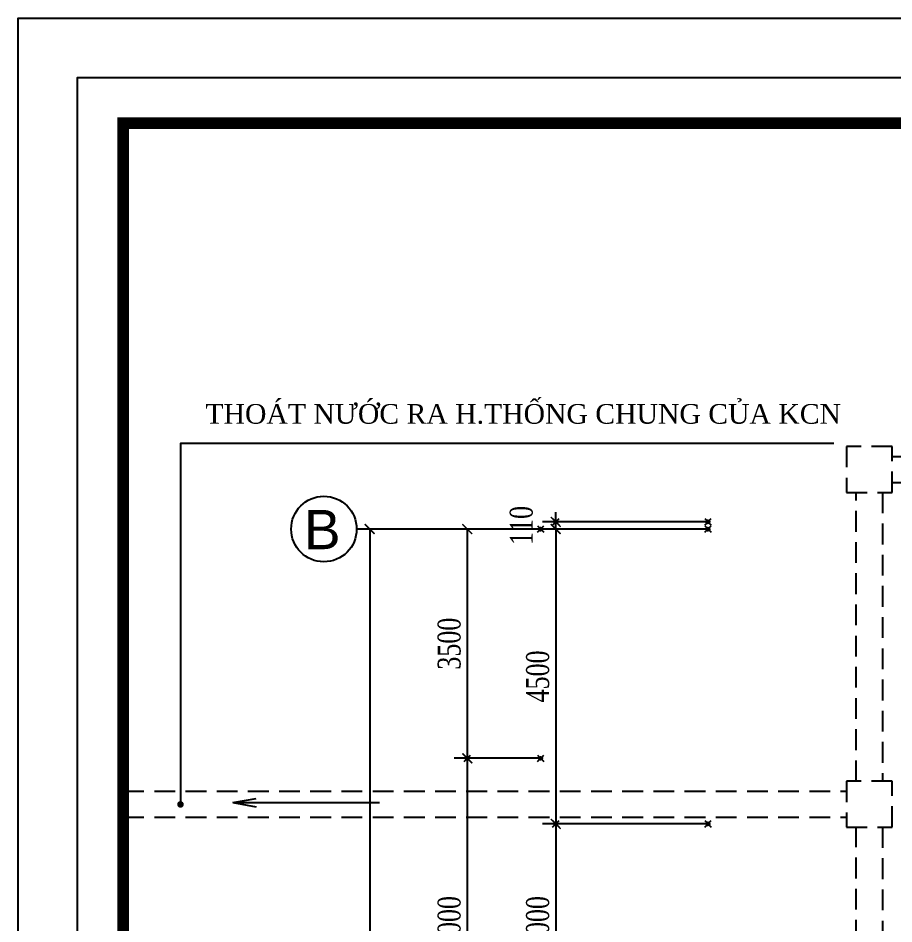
# Model space of a CAD drawing. Extents: x -32628 to 190565, y 82974 to 183560.
# Drawn here: x -32628 to -19257, y 122316 to 136144 of the extents above; entities that cross this region are included whole.
import ezdxf
from ezdxf.enums import TextEntityAlignment as Align

# ---------------------------------------------------------------- set-up
doc = ezdxf.new("R2010")
doc.units = 0
doc.header["$LTSCALE"] = 100
doc.header["$MEASUREMENT"] = 0
doc.header["$PDMODE"] = 35
doc.header["$PDSIZE"] = 50
doc.linetypes.add('HIDDEN2', pattern=[4.7625, 3.175, -1.5875])
doc.layers.get('0').update_dxf_attribs({"linetype": 'CONTINUOUS'})
doc.layers.add('DWGshare.com_DEFPOINTS_DWGshare.com', color=7, linetype='CONTINUOUS', plot=False)
for name, color, linetype in [('DWGshare.com_DIM_DWGshare.com', 8, 'CONTINUOUS'), ('DWGshare.com_KHUAT_DWGshare.com', 145, 'HIDDEN2'), ('DWGshare.com_TEXT_DWGshare.com', 2, 'CONTINUOUS'), ('DWGshare.com_THAY_DWGshare.com', 9, 'CONTINUOUS')]:
    doc.layers.add(name, color=color, linetype=linetype)
doc.styles.add('1', font='vntimeh.shx', dxfattribs={"width": 0.75})
doc.styles.add('VHARIAL', font='')
doc.styles.get('VHARIAL').set_extended_font_data('.VnArialH')
doc.dimstyles.new('D2-100', dxfattribs={"dimtxt": 350, "dimasz": 150, "dimexe": 200, "dimexo": 0, "dimgap": 100, "dimtad": 1, "dimdec": 0, "dimzin": 0, "dimdsep": 46, "dimtxsty": '1', "dimblk1": 'ARCHTICK', "dimblk2": 'ARCHTICK', "dimsah": 1, "dimcen": 0.09, "dimclrd": 256, "dimclre": 256, "dimclrt": 2, "dimadec": 0, "dimazin": 0, "dimtfac": 1, "dimtdec": 0, "dimtmove": 2, "dimatfit": 3, "dimldrblk": 'ARCHTICK', "dimfxl": 1, "dimtolj": 1, "dimtzin": 0, "dimarcsym": 0})

# ---------------------------------------------------------------- blocks, each defined once
blk = doc.blocks.new('_ARCHTICK')
at = {"color": 0, "linetype": 'ByBlock', "const_width": 0.15}
blk.add_lwpolyline([(-0.5, -0.5), (0.5, 0.5)], dxfattribs=at)
blk = doc.blocks.new('*D90')
at = {"linetype": 'ByBlock', "transparency": 16777216}
for p, q in [((-29502, 181763), (-30822, 181763)), ((-30622, 181763), (-30622, 176763)), ((-29502, 176763), (-30822, 176763))]:
    blk.add_line(p, q, dxfattribs=at)
at = {"layer": 'DWGshare.com_DEFPOINTS_DWGshare.com', "color": 0, "linetype": 'ByBlock', "transparency": 16777216}
for p in [(-29502, 181763), (-30622, 176763), (-29502, 176763)]:
    blk.add_point(p, dxfattribs=at)
at = {"linetype": 'ByBlock', "transparency": 16777216, "xscale": 150, "yscale": 150, "zscale": 150}
for p, rotation in [((-30622, 181763), 90), ((-30622, 176763), 270)]:
    blk.add_blockref('_ARCHTICK', p, dxfattribs=dict(at, rotation=rotation))
at = {"color": 2, "linetype": 'ByBlock', "transparency": 16777216, "insert": (-30897, 179263), "char_height": 350, "attachment_point": 5, "rotation": 90, "style": '1'}
blk.add_mtext('\\A1;5000', dxfattribs=at)
blk = doc.blocks.new('*D96')
at = {"linetype": 'ByBlock', "transparency": 16777216}
for p, q in [((111429, 128344), (106065, 128344)), ((106265, 128344), (106265, 96344)), ((111429, 96344), (106065, 96344))]:
    blk.add_line(p, q, dxfattribs=at)
at = {"layer": 'DWGshare.com_DEFPOINTS_DWGshare.com', "color": 0, "linetype": 'ByBlock', "transparency": 16777216}
for p in [(111429, 128344), (106265, 96344), (111429, 96344)]:
    blk.add_point(p, dxfattribs=at)
at = {"linetype": 'ByBlock', "transparency": 16777216, "xscale": 150, "yscale": 150, "zscale": 150}
for p, rotation in [((106265, 128344), 90), ((106265, 96344), 270)]:
    blk.add_blockref('_ARCHTICK', p, dxfattribs=dict(at, rotation=rotation))
at = {"color": 2, "linetype": 'ByBlock', "transparency": 16777216, "insert": (105990, 112344), "char_height": 350, "attachment_point": 5, "rotation": 90, "style": '1'}
blk.add_mtext('\\A1;32000', dxfattribs=at)
blk = doc.blocks.new('*D83')
at = {"linetype": 'ByBlock', "transparency": 16777216}
for p, q in [((-24420, 123844), (-24420, 120844)), ((-22096, 120844), (-24620, 120844))]:
    blk.add_line(p, q, dxfattribs=at)
at = {"layer": 'DWGshare.com_DEFPOINTS_DWGshare.com', "color": 0, "linetype": 'ByBlock', "transparency": 16777216}
for p in [(-22096, 123844), (-24420, 120844), (-22096, 120844)]:
    blk.add_point(p, dxfattribs=at)
at = {"linetype": 'ByBlock', "transparency": 16777216, "xscale": 150, "yscale": 150, "zscale": 150}
for p, rotation in [((-24420, 123844), 90), ((-24420, 120844), 270)]:
    blk.add_blockref('_ARCHTICK', p, dxfattribs=dict(at, rotation=rotation))
at = {"color": 2, "linetype": 'ByBlock', "transparency": 16777216, "insert": (-24695, 122344), "char_height": 350, "attachment_point": 5, "rotation": 90, "style": '1'}
blk.add_mtext('\\A1;3000', dxfattribs=at)
blk = doc.blocks.new('*D82')
at = {"linetype": 'ByBlock', "transparency": 16777216}
for p, q in [((111429, 128344), (108905, 128344)), ((109105, 128344), (109105, 123844)), ((111429, 123844), (108905, 123844))]:
    blk.add_line(p, q, dxfattribs=at)
at = {"layer": 'DWGshare.com_DEFPOINTS_DWGshare.com', "color": 0, "linetype": 'ByBlock', "transparency": 16777216}
for p in [(111429, 128344), (109105, 123844), (111429, 123844)]:
    blk.add_point(p, dxfattribs=at)
at = {"linetype": 'ByBlock', "transparency": 16777216, "xscale": 150, "yscale": 150, "zscale": 150}
for p, rotation in [((109105, 128344), 90), ((109105, 123844), 270)]:
    blk.add_blockref('_ARCHTICK', p, dxfattribs=dict(at, rotation=rotation))
at = {"color": 2, "linetype": 'ByBlock', "transparency": 16777216, "insert": (108830, 126094), "char_height": 350, "attachment_point": 5, "rotation": 90, "style": '1'}
blk.add_mtext('\\A1;4500', dxfattribs=at)
blk = doc.blocks.new('*D89')
at = {"linetype": 'ByBlock', "transparency": 16777216}
for p, q in [((-29502, 185263), (-30822, 185263)), ((-30622, 185263), (-30622, 181763)), ((-29502, 181763), (-30822, 181763))]:
    blk.add_line(p, q, dxfattribs=at)
at = {"layer": 'DWGshare.com_DEFPOINTS_DWGshare.com', "color": 0, "linetype": 'ByBlock', "transparency": 16777216}
for p in [(-29502, 185263), (-30622, 181763), (-29502, 181763)]:
    blk.add_point(p, dxfattribs=at)
at = {"linetype": 'ByBlock', "transparency": 16777216, "xscale": 150, "yscale": 150, "zscale": 150}
for p, rotation in [((-30622, 185263), 90), ((-30622, 181763), 270)]:
    blk.add_blockref('_ARCHTICK', p, dxfattribs=dict(at, rotation=rotation))
at = {"color": 2, "linetype": 'ByBlock', "transparency": 16777216, "insert": (-30897, 183513), "char_height": 350, "attachment_point": 5, "rotation": 90, "style": '1'}
blk.add_mtext('\\A1;3500', dxfattribs=at)
blk = doc.blocks.new('*D143')
at = {"linetype": 'ByBlock', "transparency": 16777216}
for p, q in [((109105, 128454), (109105, 128604)), ((111429, 128454), (108905, 128454)), ((111429, 128344), (108905, 128344)), ((109105, 128344), (109105, 128454)), ((109105, 128344), (109105, 128454)), ((109105, 128344), (109105, 128194))]:
    blk.add_line(p, q, dxfattribs=at)
at = {"layer": 'DWGshare.com_DEFPOINTS_DWGshare.com', "color": 0, "linetype": 'ByBlock', "transparency": 16777216}
for p in [(109105, 128454), (111429, 128454), (111429, 128344)]:
    blk.add_point(p, dxfattribs=at)
at = {"linetype": 'ByBlock', "transparency": 16777216, "xscale": 150, "yscale": 150, "zscale": 150}
for p, rotation in [((109105, 128454), 270), ((109105, 128344), 90)]:
    blk.add_blockref('_ARCHTICK', p, dxfattribs=dict(at, rotation=rotation))
at = {"color": 2, "linetype": 'ByBlock', "transparency": 16777216, "insert": (108580, 128399), "char_height": 350, "attachment_point": 5, "rotation": 90, "style": '1'}
blk.add_mtext('\\A1;110', dxfattribs=at)

msp = doc.modelspace()

# ---------------------------------------------------------------- linework, layer by layer
at = {"layer": 'DWGshare.com_DEFPOINTS_DWGshare.com'}
msp.add_lwpolyline([(40035.4, 82973.9), (-32628.4, 82973.9), (-32628.4, 136144.2), (40035.4, 136144.2)], close=True, dxfattribs=at)
at = {"layer": 'DWGshare.com_DIM_DWGshare.com'}
for q in [(-28993.5, 124231.9), (-27109, 124168.6), (-28993.5, 124105.3)]:
    msp.add_line((-29352, 124168.6), q, dxfattribs=at)
at = {"layer": 'DWGshare.com_KHUAT_DWGshare.com'}
for p, q in [((-19281.8, 129453.9), (2928.2, 129453.9)), ((-19281.8, 129053.9), (2928.2, 129053.9)), ((-19831.8, 124493.9), (-19831.8, 128903.9)), ((-19431.8, 128903.9), (-19431.8, 124493.9)), ((-31024.5, 124343.9), (-19981.8, 124343.9)), ((-31024.5, 123943.9), (-19981.8, 123943.9)), ((-19831.8, 116343.9), (-19831.8, 123793.9)), ((-19431.8, 123793.9), (-19431.8, 115943.9))]:
    msp.add_line(p, q, dxfattribs=at)
for points in [[(-19281.8, 128903.9), (-19281.8, 129603.9), (-19981.8, 129603.9), (-19981.8, 128903.9)], [(-19281.8, 123793.9), (-19281.8, 124493.9), (-19981.8, 124493.9), (-19981.8, 123793.9)]]:
    msp.add_lwpolyline(points, close=True, dxfattribs=at)
at = {"layer": 'DWGshare.com_TEXT_DWGshare.com'}
msp.add_lwpolyline([(-20174.4, 129650.4), (-30149.3, 129650.4), (-30149.3, 124140.3)], dxfattribs=at)
at = {"layer": 'DWGshare.com_TEXT_DWGshare.com', "const_width": 50}
msp.add_lwpolyline([(-30174.3, 124140.3, 1), (-30124.3, 124140.3, 1)], format="xyb", close=True, dxfattribs=at)
at = {"layer": 'DWGshare.com_TEXT_DWGshare.com'}
msp.add_circle((-27959.4, 128343.9), 500, dxfattribs=at)
at = {"layer": 'DWGshare.com_THAY_DWGshare.com'}
msp.add_lwpolyline([(39129.5, 83879.8), (-31722.5, 83879.8), (-31722.5, 135238.3), (39129.5, 135238.3)], close=True, dxfattribs=at)
at = {"layer": 'DWGshare.com_THAY_DWGshare.com', "const_width": 173.7}
msp.add_lwpolyline([(-31024.5, 84577.8), (-31024.5, 134540.3), (38431.4, 134540.3), (38431.4, 84577.8)], close=True, dxfattribs=at)

# ---------------------------------------------------------------- texts
at = {"layer": 'DWGshare.com_TEXT_DWGshare.com', "style": '1'}
msp.add_text('tho¸t n\xadíc ra h.thèng chung cña kcn', height=300, dxfattribs=at).set_placement((-24916.3, 130152.3), align=Align.MIDDLE)
at = {"layer": 'DWGshare.com_TEXT_DWGshare.com', "style": 'VHARIAL'}
msp.add_text('b', height=600, dxfattribs=at).set_placement((-28263.8, 128036.1))

# ---------------------------------------------------------------- dimensions: what is measured, and where the dimension line sits
at = {"layer": 'DWGshare.com_DIM_DWGshare.com'}
for base, p1, p2, angle, picture, middle, set_off in [((-24419.7, 128453.9), (-22095.9, 128343.9), (-22095.9, 128453.9), 90, '*D143', (-24944.7, 128398.9), (-133524.8, 0)), ((-27259.4, 96343.9), (-22095.9, 128343.9), (-22095.9, 96343.9), 270, '*D96', (-27534.4, 112343.9), (-133524.8, 0)), ((-25770.8, 124843.9), (-24650, 128343.9), (-24650, 124843.9), 270, '*D89', (-26045.8, 126593.9), (4851.5, -56918.9)), ((-24419.7, 123843.9), (-22095.9, 128343.9), (-22095.9, 123843.9), 270, '*D82', (-24694.7, 126093.9), (-133524.8, 0)), ((-25770.8, 119843.9), (-24650, 124843.9), (-24650, 119843.9), 270, '*D90', (-26045.8, 122343.9), (4851.5, -56918.9))]:
    dim = msp.add_linear_dim(base=base, p1=p1, p2=p2, angle=angle, dimstyle='D2-100', dxfattribs=at)
    dim.commit()
    dim.dimension.update_dxf_attribs({"geometry": picture, "text_midpoint": middle, "insert": set_off})
dim = msp.add_linear_dim(base=(-24419.7, 120843.9), p1=(-22095.9, 123843.9), p2=(-22095.9, 120843.9), angle=270, dimstyle='D2-100', override={"dimse1": 1}, dxfattribs=at)
dim.commit()
dim.dimension.update_dxf_attribs({"geometry": '*D83', "text_midpoint": (-24694.7, 122343.9)})

doc.saveas('drawing.dxf')
